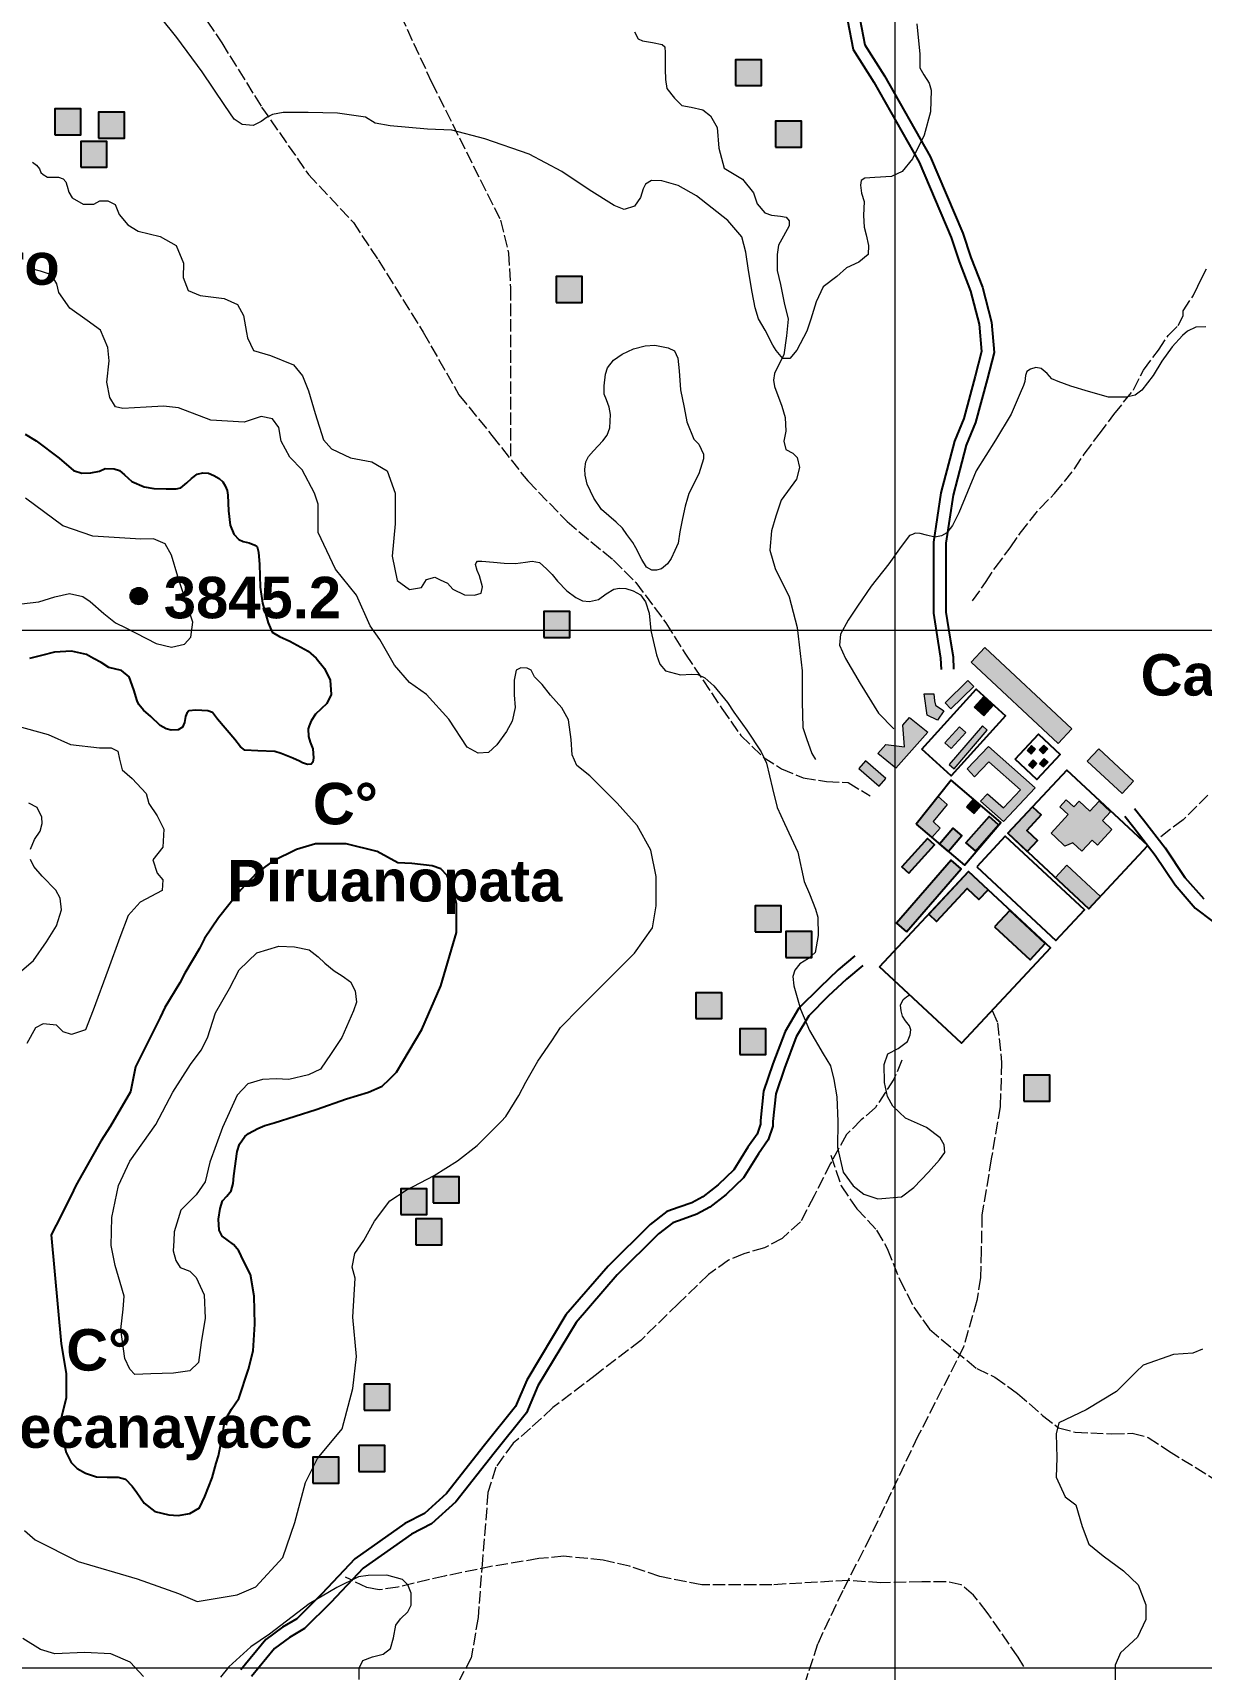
# Model space of a CAD drawing. Header units: metres. Extents: x 405809 to 420020, y 8257398 to 8272141.
# Drawn here: x 410169 to 411295, y 8268999 to 8270576 of the extents above; entities that cross this region are included whole.
import ezdxf

# ---------------------------------------------------------------- set-up
doc = ezdxf.new("R2010")
doc.units = ezdxf.units.M
doc.linetypes.add('ACAD_ISO02W100', pattern=[15, 12, -3])
doc.layers.add('AFIRMADO DOS A MAS VIAS', color=151, linetype='Continuous')
doc.layers.add('VIVIENDAS', color=1, linetype='Continuous')
for name, color, linetype, lineweight in [('BOFEDALES', 112, 'Continuous', 5), ('CAMINOS1', 7, 'ACAD_ISO02W100', 5), ('COORDENADAS', 30, 'Continuous', 5), ('CURVAS MAESTRAS', 90, 'Continuous', 25), ('CURVAS SECUNDARIS', 46, 'Continuous', 9), ('texto', 7, 'Continuous', 13)]:
    doc.layers.add(name, color=color, linetype=linetype, lineweight=lineweight)
doc.styles.add('CARLOS', font='arialbd.ttf', dxfattribs={"height": 48})

msp = doc.modelspace()

# ---------------------------------------------------------------- hatches: boundary and pattern name
at = {"layer": 'texto'}
h = msp.add_hatch(color=256, dxfattribs=at)
edge = h.paths.add_edge_path()
edge.add_arc((410271.3, 8270032.9), 8.37, 0, 360)
at = {"layer": 'VIVIENDAS'}
for points in [[(410846.4, 8270524.8), (410871.4, 8270524.8), (410871.4, 8270549.8), (410846.4, 8270549.8)], [(410190.4, 8270477.5), (410215.4, 8270477.5), (410215.4, 8270502.5), (410190.4, 8270502.5)], [(410232.4, 8270474.3), (410257.4, 8270474.3), (410257.4, 8270499.3), (410232.4, 8270499.3)], [(410885, 8270465.5), (410910, 8270465.5), (410910, 8270490.5), (410885, 8270490.5)], [(410215.4, 8270446.1), (410240.4, 8270446.1), (410240.4, 8270471.1), (410215.4, 8270471.1)], [(410673.6, 8270315.9), (410698.6, 8270315.9), (410698.6, 8270340.9), (410673.6, 8270340.9)], [(410661.6, 8269992.9), (410686.6, 8269992.9), (410686.6, 8270017.9), (410661.6, 8270017.9)], [(411073.5, 8269969.2), (411157.5, 8269890.8), (411170.6, 8269904.9), (411086.6, 8269983.2)], [(411048.3, 8269930), (411070.2, 8269951.7), (411076, 8269945.8), (411054, 8269924.1)], [(411028.3, 8269938.7), (411037.6, 8269938.7), (411038.2, 8269931.8), (411039.1, 8269927.7), (411047.2, 8269922.2), (411041, 8269913.2), (411031.1, 8269918.1)], [(411076.5, 8269925.7), (411085.8, 8269936), (411095, 8269927.7), (411085.6, 8269917.4)], [(410983.4, 8269881.3), (410991.2, 8269890), (411009.2, 8269887.5), (411007.7, 8269908.6), (411014.1, 8269915.8), (411031.7, 8269901.6), (411001, 8269867.2)], [(411057.1, 8269866.4), (411089, 8269903.6), (411084.3, 8269907.7), (411052.3, 8269870.5)], [(411048, 8269891.5), (411062.1, 8269907), (411068.3, 8269901.4), (411054.1, 8269885.9)], [(411069.6, 8269866.4), (411090.1, 8269887.9), (411135.3, 8269848), (411104.5, 8269815.7), (411082.5, 8269835.2), (411089.2, 8269842.3), (411104.6, 8269828.7), (411121.2, 8269846.2), (411090.4, 8269873.3), (411076.6, 8269858.8)], [(411131.2, 8269880.6), (411135.6, 8269885.3), (411131.8, 8269888.9), (411127.4, 8269884.2)], [(411142.9, 8269881), (411147.3, 8269885.7), (411143.5, 8269889.3), (411139.1, 8269884.6)], [(411143.3, 8269868.2), (411147.7, 8269872.9), (411143.9, 8269876.4), (411139.5, 8269871.7)], [(411185.4, 8269873.9), (411219, 8269842.6), (411230.1, 8269854.5), (411196.5, 8269885.8)], [(410965.1, 8269866.6), (410984.8, 8269849.6), (410991.3, 8269857.2), (410971.6, 8269874.1)], [(411132.6, 8269866.9), (411136.9, 8269871.6), (411133.2, 8269875.1), (411128.8, 8269870.4)], [(411041.7, 8269839.8), (411050.5, 8269832.1), (411036.8, 8269815.6), (411043.5, 8269809.3), (411035.6, 8269800.3), (411020.4, 8269813.2)], [(411076.4, 8269823.5), (411082.7, 8269830.8), (411075.3, 8269837.2), (411069, 8269829.9)], [(411132.7, 8269829.9), (411141.1, 8269822.1), (411127, 8269806.9), (411137.4, 8269797.3), (411127.6, 8269786.8), (411108.9, 8269804.3)], [(411195.2, 8269793), (411190.2, 8269797.6), (411180.3, 8269787), (411171.5, 8269795.2), (411163.9, 8269792), (411154.5, 8269800.8), (411150.5, 8269804.5), (411167.1, 8269822.3), (411159, 8269829.8), (411165.2, 8269836.4), (411172.4, 8269829.8), (411177.5, 8269835.3), (411187.9, 8269825.7), (411196.7, 8269835.2), (411207.9, 8269824.9), (411200.1, 8269816.5), (411209.2, 8269808)], [(411077.6, 8269787), (411099.9, 8269812.4), (411090.8, 8269820.4), (411068.5, 8269795.1)], [(411013.5, 8269766), (411038.1, 8269793.3), (411031.4, 8269799.3), (411006.8, 8269772.1)], [(411042.9, 8269794.2), (411055.8, 8269809.3), (411064.5, 8269802), (411051.6, 8269786.8)], [(411011.3, 8269709.2), (411063.9, 8269770.1), (411054.2, 8269778.5), (411001.5, 8269717.7)], [(411070.9, 8269767.4), (411032.6, 8269726.4), (411040.2, 8269719.3), (411069.7, 8269751), (411081, 8269740.4), (411089.8, 8269749.8)], [(411154.8, 8269761.8), (411186.9, 8269731.6), (411198, 8269743.3), (411165.8, 8269773.6)], [(410865.3, 8269709.3), (410890.3, 8269709.3), (410890.3, 8269734.3), (410865.3, 8269734.3)], [(411096.1, 8269714.3), (411130.3, 8269682.4), (411144.9, 8269698.1), (411110.7, 8269730)], [(410895, 8269684.7), (410920, 8269684.7), (410920, 8269709.7), (410895, 8269709.7)], [(410808.1, 8269625.7), (410833.1, 8269625.7), (410833.1, 8269650.7), (410808.1, 8269650.7)], [(410850.7, 8269591), (410875.7, 8269591), (410875.7, 8269616), (410850.7, 8269616)], [(411124.2, 8269546.2), (411149.2, 8269546.2), (411149.2, 8269571.2), (411124.2, 8269571.2)], [(410555, 8269448.2), (410580, 8269448.2), (410580, 8269473.2), (410555, 8269473.2)], [(410523.8, 8269436.8), (410548.8, 8269436.8), (410548.8, 8269461.8), (410523.8, 8269461.8)], [(410538.4, 8269407.7), (410563.4, 8269407.7), (410563.4, 8269432.7), (410538.4, 8269432.7)], [(410488.4, 8269248.5), (410513.4, 8269248.5), (410513.4, 8269273.5), (410488.4, 8269273.5)], [(410483.5, 8269189.4), (410508.5, 8269189.4), (410508.5, 8269214.4), (410483.5, 8269214.4)], [(410439.1, 8269178), (410464.1, 8269178), (410464.1, 8269203), (410439.1, 8269203)]]:
    msp.add_hatch(color=256, dxfattribs=at).paths.add_polyline_path(points)

# ---------------------------------------------------------------- linework, layer by layer
at = {"layer": 'AFIRMADO DOS A MAS VIAS'}
for points in [[(410954.4, 8270587.8), (410959.7, 8270559.6), (410979.6, 8270528), (411023.3, 8270451.1), (411054.3, 8270378.3), (411061.9, 8270355.2), (411073, 8270326.8), (411081.3, 8270294.8), (411083.5, 8270268.6), (411077.3, 8270244.7), (411066.3, 8270204.1), (411057.4, 8270182.2), (411044.3, 8270132.4), (411037.1, 8270084.9), (411037.1, 8270041.2), (411037.1, 8270022.1), (411037.1, 8270016.4), (411041.4, 8269989.6), (411044.1, 8269973), (411044.6, 8269962.1)], [(410966.3, 8270589.2), (410971, 8270564.1), (410989.9, 8270534.2), (411034.1, 8270456.5), (411065.6, 8270382.5), (411073.2, 8270359.3), (411084.4, 8270330.5), (411093.2, 8270296.8), (411095.6, 8270267.6), (411088.9, 8270241.6), (411077.7, 8270200.3), (411068.8, 8270178.4), (411056.1, 8270130), (411049.1, 8270084), (411049.1, 8270041.2), (411049.1, 8270022.1), (411049.1, 8270017.3), (411053.3, 8269991.5), (411056.1, 8269974.3), (411056.6, 8269962.6)], [(411221.5, 8269820.7), (411230.2, 8269809.9), (411250.8, 8269783.3), (411270, 8269754.5), (411289.4, 8269732.1), (411306.5, 8269719.3)], [(411230.9, 8269828.2), (411239.6, 8269817.3), (411260.5, 8269790.3), (411279.5, 8269761.8), (411297.6, 8269741)], [(410961.3, 8269686.1), (410945.4, 8269672.6), (410927.5, 8269655.8), (410907.4, 8269635.8), (410894.1, 8269613.3), (410882.3, 8269582), (410873.5, 8269555.8), (410870.4, 8269527.4), (410870.4, 8269523.9), (410867.2, 8269514.4), (410858.4, 8269501.9), (410844.7, 8269479.9), (410829.7, 8269465.4), (410815, 8269454), (410804.2, 8269448.3), (410792, 8269443.9), (410780.1, 8269439.7), (410764.3, 8269427.4), (410723.7, 8269387.1), (410683, 8269340.1), (410645.3, 8269277.4), (410634.5, 8269252), (410604.4, 8269214.5), (410568, 8269168.2), (410546.6, 8269148.7), (410527.8, 8269139.3), (410479.5, 8269105.1), (410447.7, 8269071.4), (410423.6, 8269047.4), (410409.9, 8269039.2), (410393.7, 8269027.4), (410369.6, 8268998.1)], [(410969, 8269676.9), (410953.4, 8269663.7), (410935.8, 8269647.2), (410917, 8269628.4), (410904.9, 8269608.1), (410893.6, 8269578), (410885.3, 8269553.2), (410882.4, 8269526.7), (410882.4, 8269522), (410878, 8269508.9), (410868.4, 8269495.3), (410854.1, 8269472.3), (410837.5, 8269456.3), (410821.5, 8269443.9), (410809.1, 8269437.3), (410796, 8269432.6), (410785.9, 8269429), (410772.3, 8269418.4), (410732.5, 8269378.9), (410692.7, 8269333), (410656, 8269271.9), (410644.9, 8269245.8), (410613.8, 8269207), (410576.8, 8269160), (410553.5, 8269138.7), (410534, 8269129), (410487.4, 8269096), (410456.3, 8269063), (410431, 8269037.9), (410416.5, 8269029.2), (410402, 8269018.6), (410379.8, 8268991.6)]]:
    msp.add_lwpolyline(points, dxfattribs=at)
at = {"layer": 'BOFEDALES'}
for points in [[(411073.5, 8269969.2), (411157.5, 8269890.8), (411170.6, 8269904.9), (411086.6, 8269983.2)], [(411048.3, 8269930), (411070.2, 8269951.7), (411076, 8269945.8), (411054, 8269924.1)], [(411076.5, 8269925.7), (411085.8, 8269936), (411095, 8269927.7), (411085.6, 8269917.4)], [(410983.4, 8269881.3), (410991.2, 8269890), (411009.2, 8269887.5), (411007.7, 8269908.6), (411014.1, 8269915.8), (411031.7, 8269901.6), (411001, 8269867.2)], [(411057.1, 8269866.4), (411089, 8269903.6), (411084.3, 8269907.7), (411052.3, 8269870.5)], [(411048, 8269891.5), (411062.1, 8269907), (411068.3, 8269901.4), (411054.1, 8269885.9)], [(411131.2, 8269880.6), (411135.6, 8269885.3), (411131.8, 8269888.9), (411127.4, 8269884.2)], [(411142.9, 8269881), (411147.3, 8269885.7), (411143.5, 8269889.3), (411139.1, 8269884.6)], [(411143.3, 8269868.2), (411147.7, 8269872.9), (411143.9, 8269876.4), (411139.5, 8269871.7)], [(411185.4, 8269873.9), (411219, 8269842.6), (411230.1, 8269854.5), (411196.5, 8269885.8)], [(410965.1, 8269866.6), (410984.8, 8269849.6), (410991.3, 8269857.2), (410971.6, 8269874.1)], [(411132.6, 8269866.9), (411136.9, 8269871.6), (411133.2, 8269875.1), (411128.8, 8269870.4)], [(411076.4, 8269823.5), (411082.7, 8269830.8), (411075.3, 8269837.2), (411069, 8269829.9)], [(411195.2, 8269793), (411190.2, 8269797.6), (411180.3, 8269787), (411171.5, 8269795.2), (411163.9, 8269792), (411154.5, 8269800.8), (411150.5, 8269804.5), (411167.1, 8269822.3), (411159, 8269829.8), (411165.2, 8269836.4), (411172.4, 8269829.8), (411177.5, 8269835.3), (411187.9, 8269825.7), (411196.7, 8269835.2), (411207.9, 8269824.9), (411200.1, 8269816.5), (411209.2, 8269808)], [(411154.8, 8269761.8), (411186.9, 8269731.6), (411198, 8269743.3), (411165.8, 8269773.6)]]:
    msp.add_lwpolyline(points, close=True, dxfattribs=at)
for points in [[(411028.3, 8269938.7), (411037.6, 8269938.7), (411038.2, 8269931.8), (411039.1, 8269927.7), (411047.2, 8269922.2), (411041, 8269913.2), (411031.1, 8269918.1), (411028.3, 8269938.7)], [(411069.6, 8269866.4), (411090.1, 8269887.9), (411135.3, 8269848), (411104.5, 8269815.7), (411082.5, 8269835.2), (411089.2, 8269842.3), (411104.6, 8269828.7), (411121.2, 8269846.2), (411090.4, 8269873.3), (411076.6, 8269858.8), (411069.6, 8269866.4)], [(411041.7, 8269839.8), (411050.5, 8269832.1), (411036.8, 8269815.6), (411043.5, 8269809.3), (411035.6, 8269800.3), (411020.4, 8269813.2), (411041.7, 8269839.8)]]:
    msp.add_lwpolyline(points, dxfattribs=at)
at = {"layer": 'CAMINOS1'}
for points in [[(410263.2, 8271322.4), (410272.7, 8271308.2), (410277.5, 8271289.1), (410277.5, 8271274.8), (410282.2, 8271260.5), (410282.2, 8271246.2), (410287, 8271222.4), (410291.8, 8271212.9), (410315.8, 8271163.3), (410331.3, 8271126.7), (410362, 8271043), (410395.6, 8270947.5), (410413.4, 8270890.4), (410433, 8270855), (410451.5, 8270823.4), (410463, 8270797.9), (410473.4, 8270713.4), (410485.6, 8270674.5), (410553.5, 8270528.2), (410619.8, 8270395.3), (410627.7, 8270363.5), (410629.5, 8270329.8), (410629.5, 8270165.5)], [(410320.5, 8270612), (410351.2, 8270566.1), (410389.7, 8270504.2), (410434.8, 8270439.2), (410478.1, 8270392.9), (410502.1, 8270356.8), (410545.4, 8270287.2), (410579.9, 8270226.9), (410611.5, 8270187.8), (410646.1, 8270143.8), (410684, 8270104.8), (410728.6, 8270067.7), (410750.2, 8270046.1), (410779.4, 8270007), (410798.2, 8269977), (410833.2, 8269924.5), (410851.5, 8269898.6), (410873.1, 8269877.6), (410890.6, 8269866.5), (410911.6, 8269857.7), (410934.2, 8269854.3), (410955, 8269853.1), (410976.3, 8269840.4)], [(411074.8, 8270028.3), (411087.2, 8270045.9), (411096.7, 8270060.2), (411111, 8270079.3), (411120.6, 8270093.6), (411139.6, 8270117.4), (411153.9, 8270131.7), (411173, 8270155.5), (411182.5, 8270169.8), (411196.8, 8270188.8), (411211.1, 8270207.9), (411230.1, 8270231.7), (411239.6, 8270250.7), (411253.9, 8270269.8), (411263.5, 8270284.1), (411273, 8270293.6), (411277.7, 8270303.1), (411277.7, 8270307.9), (411287.3, 8270322.2), (411292, 8270331.7), (411294.8, 8270337.6), (411301.6, 8270350.8)], [(411301.6, 8269841.1), (411277.7, 8269817.3), (411254.5, 8269799.8)], [(411093.6, 8269633.5), (411099, 8269621.5), (411102.8, 8269583.4), (411101.5, 8269541), (411092.9, 8269490.6), (411083.9, 8269436.3), (411083.2, 8269402.1), (411082.6, 8269376.3), (411079, 8269354.1), (411066.1, 8269309.2), (411022.2, 8269223.2), (410976.4, 8269126.7), (410949.9, 8269074.7), (410925.5, 8269023), (410910.3, 8268976.3)], [(411006.8, 8269585.6), (410999.1, 8269567.5), (410981.2, 8269540), (410967.6, 8269528.1), (410953.3, 8269513.9), (410938, 8269486.1), (410922.1, 8269454.8), (410909, 8269429.8), (410891.3, 8269413.9), (410874.3, 8269404.8), (410854.4, 8269399.2), (410839.6, 8269392.9), (410820.5, 8269379.1), (410791.4, 8269351.2), (410755, 8269315.6), (410712.3, 8269282.8), (410670.4, 8269250.8), (410648.9, 8269231), (410632.1, 8269216.5), (410615.3, 8269193.4), (410607.8, 8269169.2), (410602.5, 8269104), (410598.3, 8269048.6), (410591.7, 8269009.7), (410575.9, 8268979.9)], [(410938.2, 8269494), (410948.1, 8269464.5), (410963.4, 8269442.5), (410982.4, 8269421.9), (410992.6, 8269404.1), (411004.6, 8269374.1), (411018.4, 8269347.6), (411033.2, 8269326.4), (411057.6, 8269306), (411078.8, 8269288.6), (411096.4, 8269280.1), (411118, 8269264.6), (411142.4, 8269243.4), (411157.6, 8269231.4), (411173.8, 8269227.2), (411209.2, 8269225.7), (411228.6, 8269226.1), (411244.1, 8269222.2), (411263.8, 8269209.1), (411305.7, 8269183.3)], [(411124.4, 8269001.3), (411118.7, 8269010.5), (411089, 8269053.5), (411075.9, 8269070.1), (411064, 8269080.2), (411049.2, 8269083.1), (411025.8, 8269083.1), (410986.6, 8269081.9), (410955.2, 8269084.3), (410881.5, 8269080.1), (410813.8, 8269080.1), (410773.4, 8269088), (410744.3, 8269098.1), (410718.9, 8269103.8), (410681, 8269107.6), (410656.7, 8269105.3), (410612.2, 8269097.9), (410566, 8269088.5), (410521, 8269077.9), (410503, 8269075.1), (410491.1, 8269077.4), (410475.3, 8269085.1), (410470.5, 8269087.5)]]:
    msp.add_lwpolyline(points, dxfattribs=at)
at = {"layer": 'COORDENADAS'}
for p, q in [((411000, 8271350), (411000, 8257550)), ((406200, 8270000), (419600, 8270000)), ((406200, 8269000), (419600, 8269000))]:
    msp.add_line(p, q, dxfattribs=at)
at = {"layer": 'CURVAS MAESTRAS'}
for points in [[(410161.9, 8270188.8), (410172.3, 8270182.5), (410194.7, 8270165.8), (410208.4, 8270154), (410216.5, 8270151.2), (410225.2, 8270151.6), (410233.5, 8270153.3), (410239, 8270156), (410247.6, 8270155.5), (410252.7, 8270153.9), (410257.4, 8270149.9), (410264.6, 8270143.4), (410276.6, 8270138.3), (410285.7, 8270136.6), (410297.8, 8270136.1), (410307.5, 8270136.4), (410311.8, 8270137.3), (410317.5, 8270141.9), (410322, 8270146.3), (410327.6, 8270150.5), (410332.9, 8270151.7), (410338.5, 8270151.4), (410343.8, 8270149), (410348.7, 8270146.1), (410352.3, 8270142.9), (410354.7, 8270139), (410356.5, 8270134.7), (410357.2, 8270130.2), (410357.7, 8270115.2), (410359.4, 8270101.1), (410362.8, 8270092.7), (410367.6, 8270087.4), (410372, 8270085.5), (410377.8, 8270084.3), (410383.1, 8270082.1), (410385.5, 8270080.2), (410386.7, 8270075.1), (410387.5, 8270063.4), (410388.4, 8270041.4), (410390.6, 8270026), (410395.9, 8270007), (410399.7, 8269998.2), (410407, 8269994.1), (410417, 8269989.5), (410434.5, 8269979.8), (410442.3, 8269973.1), (410450.2, 8269963), (410455.9, 8269951.9), (410456.7, 8269937.9), (410452.6, 8269929.3), (410441.5, 8269919.2), (410437.6, 8269912.8), (410435.6, 8269907.9), (410434.5, 8269905), (410434.8, 8269897.7), (410436.4, 8269892), (410439, 8269885.6), (410439.6, 8269876.9), (410439, 8269873), (410437.4, 8269871), (410433.8, 8269870.5), (410429.2, 8269872.2), (410426.2, 8269873.9), (410419.8, 8269876.6), (410408.6, 8269881.1), (410402.3, 8269883.1), (410386.2, 8269883.7), (410373.6, 8269884.5), (410369.3, 8269887.7), (410363.9, 8269894.6), (410347.3, 8269914.4), (410342.5, 8269920.6), (410337.7, 8269922.4), (410326.3, 8269922.9), (410319.6, 8269922.2), (410317.6, 8269920.1), (410316.3, 8269916.9), (410315.5, 8269911.2), (410313.6, 8269906.7), (410309.3, 8269904), (410302.6, 8269903.7), (410297.7, 8269905), (410291.8, 8269908.1), (410283, 8269916.8), (410275.9, 8269923.1), (410271.4, 8269928.3), (410269.8, 8269932.1), (410266.4, 8269942.6), (410262, 8269955.1), (410254.8, 8269961.3), (410242.4, 8269964.1), (410235.2, 8269968.9), (410227.6, 8269972.7), (410221, 8269976.5), (410206.6, 8269979.9), (410190.1, 8269979), (410177.7, 8269975.6), (410165.9, 8269972.7)], [(410348.2, 8269204.5), (410351.7, 8269222.5), (410354.2, 8269238.4), (410360.7, 8269249.4), (410367.7, 8269259.6), (410377.1, 8269287.8), (410381.4, 8269305.5), (410383, 8269331.3), (410382.4, 8269358.2), (410379.1, 8269379.2), (410372.3, 8269392.4), (410367.7, 8269401.9), (410362.6, 8269407.9), (410356.4, 8269412.4), (410351.6, 8269416), (410348.9, 8269421.9), (410348.1, 8269432.4), (410349.6, 8269442.8), (410352, 8269450.1), (410356.2, 8269454.5), (410360.3, 8269459.9), (410362.3, 8269466.7), (410362.9, 8269474.2), (410366.2, 8269497.5), (410368.5, 8269504.6), (410373.4, 8269512.1), (410377.2, 8269515), (410386.2, 8269519.8), (410392.9, 8269522.8), (410401.8, 8269525.4), (410442.2, 8269538.1), (410471.4, 8269548.4), (410492.8, 8269554.7), (410506, 8269560.5), (410512.8, 8269567.3), (410519.6, 8269574.1), (410544, 8269615.1), (410562.5, 8269657.4), (410577.4, 8269708.8), (410577.4, 8269736.6), (410574, 8269749.8), (410568.5, 8269763.7), (410562.5, 8269769.9), (410553.9, 8269772.9), (410534.5, 8269775.3), (410521, 8269775.9), (410501.1, 8269786.8), (410471.3, 8269794.3), (410441.5, 8269794.3), (410423.4, 8269788.6), (410400.4, 8269777.4), (410385, 8269766.1), (410369.5, 8269749.4), (410348, 8269722.7), (410334.6, 8269703), (410329.9, 8269693.4), (410315.6, 8269669.6), (410310.8, 8269660.1), (410296.5, 8269636.3), (410291.8, 8269626.8), (410268, 8269579.1), (410263.2, 8269555.3), (410244.1, 8269522), (410234.6, 8269507.7), (410210.8, 8269464.8), (410206, 8269455.3), (410191.7, 8269426.7), (410187, 8269417.2), (410196.5, 8269312.4), (410201.3, 8269283.8), (410201.3, 8269260), (410196.5, 8269240.9), (410196.5, 8269226.7), (410201.3, 8269207.6), (410206, 8269198.1), (410211.8, 8269192.2), (410220.1, 8269187.7), (410230.6, 8269184.2), (410240.8, 8269183.7), (410251.3, 8269183.7), (410258.6, 8269182), (410264.8, 8269175), (410269.4, 8269168.9), (410276.4, 8269158.9), (410286.9, 8269150.7), (410300.4, 8269147.4), (410309.4, 8269146.9), (410320.6, 8269148.9), (410329.9, 8269154.2), (410334.9, 8269165.1), (410341.9, 8269183.2), (410345.9, 8269197.2), (410348.2, 8269204.5)]]:
    msp.add_lwpolyline(points, dxfattribs=at)
at = {"layer": 'CURVAS SECUNDARIS'}
for points in [[(411021, 8270584.5), (411024, 8270555), (411024, 8270542.1), (411028, 8270535.2), (411032.9, 8270527.3), (411034.9, 8270520.5), (411034.4, 8270499.7), (411028.1, 8270477), (411017.1, 8270454.4), (411007, 8270441.9), (410996.6, 8270437.3), (410980.5, 8270436.4), (410971.1, 8270435.6), (410967.5, 8270433.3), (410966.7, 8270429), (410967.9, 8270421.2), (410970.4, 8270413), (410969.7, 8270399.7), (410970.3, 8270388.5), (410972.2, 8270380.9), (410974.7, 8270370.9), (410974.1, 8270362.2), (410965.3, 8270354.7), (410953.4, 8270349.1), (410944, 8270340.9), (410930.9, 8270330.8), (410924, 8270316.4), (410919, 8270299.6), (410915.2, 8270288.3), (410905.5, 8270269.9), (410898.9, 8270261.8), (410892, 8270261.8), (410885.6, 8270269.7), (410882.2, 8270274.8), (410875, 8270289.3), (410868.7, 8270300.2), (410865.3, 8270310.8), (410862.6, 8270325.9), (410859, 8270346.6), (410856.2, 8270364.4), (410852.5, 8270379), (410839.1, 8270394.7), (410808.8, 8270418.5), (410791, 8270428.7), (410775.5, 8270433.1), (410765.3, 8270433.5), (410759.8, 8270429.8), (410757.4, 8270425.2), (410754.7, 8270416.9), (410749.1, 8270408.6), (410739, 8270405.4), (410729.4, 8270409.4), (410705.2, 8270424.3), (410679.1, 8270442), (410647.5, 8270458.7), (410604.7, 8270473.6), (410573, 8270481.9), (410549.6, 8270482.7), (410513.6, 8270486.2), (410499, 8270488.5), (410489.7, 8270494.4), (410462.9, 8270498.4), (410434.4, 8270499), (410410.4, 8270498.8), (410400.2, 8270497), (410395.1, 8270494.4), (410389.3, 8270490.1), (410381.6, 8270486.4), (410371.1, 8270487.5), (410363.1, 8270492.6), (410354.3, 8270505.7), (410332.4, 8270538.2), (410308, 8270571.3), (410292.1, 8270590.8)], [(410748.9, 8270576.5), (410752.7, 8270569.9), (410756.9, 8270567.9), (410766.3, 8270566.4), (410775.8, 8270564.5), (410778.2, 8270562.3), (410778.7, 8270556.3), (410778.7, 8270540.8), (410778.8, 8270530.6), (410780.3, 8270522), (410787.5, 8270512.8), (410794.6, 8270505.7), (410803.8, 8270504.2), (410815, 8270501.6), (410822.3, 8270495.7), (410828.8, 8270484.3), (410830.4, 8270464.7), (410835.3, 8270445.2), (410853.2, 8270434.6), (410863.8, 8270421.6), (410867.3, 8270410.8), (410874.6, 8270402.3), (410881, 8270399.9), (410889.9, 8270399.1), (410895.2, 8270397.9), (410898, 8270394.6), (410898, 8270389.8), (410892.7, 8270379.8), (410887.9, 8270371.2), (410886.6, 8270362.2), (410886.6, 8270346.7), (410889.8, 8270333.2), (410893.4, 8270315.5), (410897, 8270299.6), (410895.5, 8270283.7), (410893, 8270265.3), (410887.5, 8270254.9), (410883.9, 8270247.5), (410883, 8270241.1), (410883.9, 8270234.8), (410891.1, 8270216), (410894.4, 8270205), (410894.9, 8270191.9), (410892.8, 8270182.3), (410894.9, 8270174.3), (410901.6, 8270170.6), (410905.8, 8270166.4), (410907.9, 8270156.8), (410905.3, 8270145.5), (410890.5, 8270125.3), (410885.1, 8270110), (410881.1, 8270095.9), (410879.4, 8270077.3), (410884.5, 8270059.4), (410898.1, 8270032.2), (410905.7, 8270002.5), (410910.7, 8269960.8), (410910.7, 8269930.9), (410911.4, 8269906.3), (410914.8, 8269895.6), (410919.8, 8269881.2), (410923.4, 8269875.5)], [(410169, 8270451.2), (410172.7, 8270448.1), (410175.6, 8270444.6), (410177, 8270441), (410179.3, 8270439.1), (410183.3, 8270436.5), (410187.8, 8270436.5), (410194.1, 8270436.5), (410198.4, 8270434.9), (410201, 8270432), (410202.3, 8270427.8), (410203.8, 8270422.1), (410207.2, 8270416.6), (410217.7, 8270410.7), (410227.9, 8270410.7), (410233.8, 8270413.7), (410241.4, 8270413.7), (410248.6, 8270410.3), (410252.4, 8270400.6), (410260.9, 8270390.8), (410270.6, 8270384.5), (410291.8, 8270379.5), (410307.4, 8270370.9), (410314.3, 8270353.6), (410314, 8270339.9), (410318.9, 8270327.3), (410330.5, 8270322.5), (410353.7, 8270319.6), (410366.3, 8270313.8), (410372.1, 8270303.2), (410375, 8270286.8), (410376, 8270281.9), (410381.8, 8270269.4), (410398.2, 8270264.6), (410420.5, 8270255.9), (410429.2, 8270245.2), (410435, 8270230.8), (410441.3, 8270209), (410449.2, 8270183.5), (410456.9, 8270174.9), (410475.5, 8270166.2), (410496, 8270162.3), (410510.6, 8270153.5), (410518.4, 8270132.1), (410518.5, 8270102.6), (410515.6, 8270071.4), (410520.4, 8270048), (410532.1, 8270039.3), (410543.9, 8270041.2), (410548.7, 8270049), (410556.5, 8270051), (410561.9, 8270048.6), (410568.7, 8270045.3), (410574.1, 8270039.5), (410585.2, 8270034.1), (410594.9, 8270033.7), (410601.2, 8270035.6), (410602.6, 8270041.9), (410599.7, 8270052.5), (410597.3, 8270057.4), (410595.9, 8270063.2), (410596.4, 8270065), (410597.9, 8270066.6), (410602, 8270066.6), (410613.2, 8270065.7), (410623.3, 8270064.7), (410634.5, 8270064.2), (410644.1, 8270065.6), (410650.3, 8270066.6), (410657.6, 8270065.3), (410664.1, 8270059.1), (410669.6, 8270053.7), (410674.8, 8270047.2), (410683.8, 8270037.9), (410692.6, 8270031.6), (410698.9, 8270028.3), (410705.7, 8270027.8), (410714.5, 8270029.7), (410721.8, 8270035.2), (410729.2, 8270039.5), (410734.7, 8270040.6), (410740.7, 8270040.3), (410747.9, 8270038.1), (410754.7, 8270034.2), (410759.8, 8270027.2), (410763.1, 8270016.5), (410764.8, 8269999.8), (410770.4, 8269976.3), (410773.5, 8269967.2), (410778.8, 8269960.9), (410793.3, 8269957), (410803.9, 8269957.7), (410810.1, 8269957.3), (410816.9, 8269954.2), (410825.6, 8269946.3), (410838.8, 8269930.5), (410844.8, 8269920.9), (410857.4, 8269903.7), (410871.2, 8269882.8), (410876.4, 8269871.9), (410882, 8269847.5), (410886.6, 8269829.1), (410893.7, 8269813.9), (410906.5, 8269786.2), (410912.7, 8269757.8), (410917.8, 8269745.9), (410923.6, 8269731.1), (410925.8, 8269723.4), (410926.2, 8269705.8), (410923.3, 8269689.3), (410916.8, 8269683.5), (410908.5, 8269678.4), (410903.5, 8269672.4), (410901.6, 8269666.2), (410902.6, 8269657.3), (410909, 8269634.8), (410917.7, 8269614.1), (410931, 8269591.8), (410937.9, 8269580.1), (410941.1, 8269567), (410944, 8269550.2), (410945, 8269526.7), (410944.8, 8269501.6), (410950, 8269477.9), (410959.7, 8269464.5), (410970.1, 8269456.4), (410983.4, 8269451.9), (411006.5, 8269454.1), (411018.3, 8269463), (411032.4, 8269477.9), (411043, 8269489.5), (411048.1, 8269496.8), (411047.4, 8269504.2), (411043.7, 8269510.8), (411030.4, 8269520.7), (411010.1, 8269529.9), (410997.9, 8269541.5), (410993, 8269550.6), (410990.1, 8269564), (410989.6, 8269581.4), (410993.2, 8269591.8), (411003.1, 8269597), (411012.1, 8269603.8), (411014.7, 8269610.2), (411015.4, 8269614.9), (411014.1, 8269618.8), (411010.2, 8269623.6), (411007.4, 8269628.2), (411005.9, 8269633.2), (411005.4, 8269638.7), (411008, 8269644), (411011.2, 8269646.6), (411014, 8269648.7)], [(410161.3, 8269132.3), (410171.6, 8269123.3), (410212.8, 8269102.7), (410269.7, 8269085.8), (410309.6, 8269071.7), (410327.6, 8269063.9), (410366.2, 8269070.4), (410384.2, 8269078.1), (410410, 8269106.3), (410421.7, 8269140), (410432, 8269178.6), (410443.5, 8269201.7), (410467.3, 8269230.3), (410477.6, 8269269.3), (410481.1, 8269300.2), (410477.6, 8269337.9), (410480, 8269375.6), (410476.9, 8269386.3), (410479.6, 8269399.3), (410488.1, 8269412), (410498.5, 8269430.4), (410513.3, 8269450.2), (410529, 8269460.5), (410556, 8269474.5), (410578.4, 8269488.8), (410597.4, 8269503.3), (410620.4, 8269526.7), (410625.2, 8269531.5), (410637.7, 8269551.5), (410644.2, 8269564.5), (410655.8, 8269584.7), (410669.5, 8269604.2), (410677.6, 8269617.2), (410682.4, 8269622), (410691.9, 8269631.5), (410696.6, 8269636.3), (410720.5, 8269660.1), (410749, 8269688.7), (410766.4, 8269713.1), (410770, 8269734.3), (410770, 8269762.8), (410764.7, 8269788.1), (410751.5, 8269811.7), (410732.5, 8269833.3), (410706, 8269859.7), (410693.4, 8269869.7), (410689.1, 8269880), (410688.1, 8269894.7), (410685.4, 8269913.7), (410679.1, 8269925.3), (410668, 8269937.4), (410660, 8269947.7), (410652.6, 8269955.1), (410649.4, 8269961.5), (410645.7, 8269963.3), (410639.4, 8269963.7), (410635, 8269961.4), (410633.1, 8269951.9), (410633.1, 8269937.8), (410633.9, 8269925.6), (410631.3, 8269912.4), (410625.8, 8269902.5), (410616.5, 8269889.6), (410608.2, 8269882.3), (410598.5, 8269881.4), (410587.8, 8269887.4), (410570.1, 8269914.3), (410548.7, 8269937.9), (410532.1, 8269949.7), (410517.9, 8269966.3), (410503.6, 8269991.1), (410494.2, 8270004.2), (410481.1, 8270033.7), (410460.8, 8270058.8), (410444.2, 8270094.3), (410444.2, 8270121.6), (410440.7, 8270132.2), (410428.8, 8270154.7), (410416.8, 8270166.9), (410408.5, 8270182.3), (410406.2, 8270195.3), (410400.2, 8270203.6), (410389.2, 8270205.8), (410372.8, 8270200.6), (410340.6, 8270202.3), (410309.7, 8270214.4), (410295, 8270215.9), (410278.4, 8270215), (410255.8, 8270213.6), (410248.9, 8270215.4), (410243.3, 8270224.2), (410240.6, 8270238.9), (410242.7, 8270259.6), (410241.5, 8270272.5), (410234.4, 8270289), (410221.5, 8270298.4), (410205, 8270310.2), (410194.4, 8270325.4), (410192.4, 8270333.9), (410187.2, 8270342.6), (410176.7, 8270346.1), (410168, 8270348.4)], [(411299.5, 8270292.3), (411290.1, 8270292), (411282.1, 8270288.2), (411277.3, 8270284), (411267.2, 8270273.2), (411257.4, 8270259.3), (411248.8, 8270245.5), (411238, 8270231.2), (411231.7, 8270226.4), (411223, 8270224.6), (411205.9, 8270224.6), (411186.6, 8270230.2), (411169.5, 8270235.1), (411157.5, 8270239.6), (411151.2, 8270242.4), (411146.7, 8270247.4), (411141.1, 8270252.3), (411135.7, 8270253.2), (411130.7, 8270251.7), (411127.3, 8270249.3), (411125.8, 8270245.4), (411125.1, 8270239.6), (411123.8, 8270235.9), (411120.8, 8270228.4), (411112, 8270208.2), (411096.8, 8270183.3), (411078.4, 8270153.6), (411061.7, 8270113.1), (411055.5, 8270100.9), (411050.2, 8270093.7), (411044.8, 8270091.1), (411038.4, 8270089.8), (411030.4, 8270091.6), (411024.5, 8270093.2), (411019.6, 8270093.5), (411016.8, 8270092.3), (411014.1, 8270091.4), (411006, 8270080.7), (410994, 8270063.9), (410977.2, 8270042.5), (410963.8, 8270023.1), (410955.1, 8270009.7), (410947.7, 8269996.2), (410946.5, 8269985.6), (410952.4, 8269972.7), (410966.6, 8269948.5), (410984.3, 8269920.2), (410999.1, 8269904.9)], [(410747.5, 8270084.5), (410741.7, 8270092.3), (410737.4, 8270098.3), (410731.5, 8270104.1), (410717.1, 8270116.3), (410709.9, 8270127.3), (410703.5, 8270140.6), (410701.5, 8270149.5), (410701.2, 8270155.1), (410702.1, 8270162.3), (410704.7, 8270167.5), (410709.6, 8270172.8), (410718.5, 8270182.6), (410722.6, 8270188.1), (410725.2, 8270195), (410725.8, 8270208), (410724.7, 8270215), (410722.1, 8270221.9), (410719.8, 8270227.4), (410719.8, 8270235.5), (410721.1, 8270246.8), (410723.1, 8270252.9), (410728.9, 8270260.3), (410737.1, 8270266), (410748.2, 8270271.3), (410759.2, 8270274.2), (410768.7, 8270274.6), (410781.4, 8270272.2), (410787.5, 8270269.3), (410790.8, 8270262.3), (410792.1, 8270250), (410793.3, 8270231.7), (410797, 8270214.5), (410799.5, 8270200.7), (410806.2, 8270184.1), (410811, 8270179.3), (410815.7, 8270169.8), (410815.7, 8270165), (410811, 8270150.7), (410801.4, 8270131.7), (410800, 8270127.3), (410797.8, 8270119.6), (410795.2, 8270107.7), (410792.8, 8270094.9), (410791, 8270083.9), (410787.9, 8270076.9), (410784.5, 8270069.2), (410780.7, 8270063.9), (410775, 8270059.1), (410770.4, 8270057.8), (410765.8, 8270057.8), (410760.6, 8270060.7), (410756, 8270068.3), (410750.3, 8270079.5), (410747.5, 8270084.5)], [(410309, 8270051.7), (410302.8, 8270072.4), (410296.6, 8270083.4), (410285.5, 8270088.2), (410273.2, 8270087.9), (410227.1, 8270090.7), (410198.2, 8270100.6), (410162.1, 8270127.4)], [(410158.3, 8270025.4), (410175, 8270027.3), (410190.5, 8270032.2), (410204.5, 8270035.5), (410217.3, 8270032.6), (410224.5, 8270027.8), (410237.6, 8270016.1), (410249, 8270007.1), (410258.8, 8270002.2), (410288, 8269987.2), (410303, 8269983.8), (410315.3, 8269986.6), (410321.4, 8269993.3), (410323.4, 8270007.6), (410315.9, 8270030), (410309, 8270051.7)], [(410143.1, 8269910.9), (410184, 8269899.6), (410205.6, 8269890), (410233.6, 8269886.8), (410244.8, 8269886.8), (410251.2, 8269883.6), (410252.8, 8269875.6), (410255.2, 8269865.3), (410264.9, 8269857.1), (410278.5, 8269842.7), (410280.9, 8269833.1), (410288.9, 8269821.1), (410295.3, 8269808.3), (410294.5, 8269790.8), (410284.9, 8269778.8), (410288.9, 8269766), (410294.5, 8269759.6), (410293.7, 8269749.3), (410272.6, 8269738), (410261.2, 8269725), (410253.1, 8269703.8), (410241.8, 8269673.1), (410227.5, 8269634), (410219.9, 8269615), (410206.6, 8269610.5), (410198.3, 8269613.1), (410192, 8269619.4), (410179.3, 8269620.7), (410171.7, 8269616.9), (410163.4, 8269601.7)], [(410166.9, 8269789), (410170.8, 8269798.3), (410176.2, 8269806.4), (410178.3, 8269813.8), (410177.8, 8269819.8), (410173.3, 8269829.2), (410165.3, 8269833.2)], [(410147, 8269662), (410169.7, 8269681.6), (410182.3, 8269699.8), (410192.1, 8269715.1), (410196.9, 8269730.4), (410195.5, 8269741.7), (410191.5, 8269749.6), (410178.2, 8269762.9), (410170.3, 8269772.2), (410166.9, 8269779.1)], [(411296.3, 8269307.3), (411287, 8269303.3), (411268.4, 8269302.1), (411239.3, 8269291.6), (411232.4, 8269285.3), (411213.4, 8269266.4), (411184.4, 8269248.8), (411158, 8269236.2), (411155.4, 8269225.5), (411156, 8269202.6), (411155.4, 8269183.8), (411164.2, 8269164.9), (411174.3, 8269157.3), (411180.6, 8269136.3), (411186.9, 8269119.3), (411200.8, 8269108), (411220.4, 8269093.5), (411234.3, 8269080.2), (411241.8, 8269060.7), (411241.8, 8269046.7), (411233.7, 8269029.7), (411217.3, 8269014.6), (411212.2, 8269002.5), (411212.2, 8268984.2)], [(410483.7, 8268988.8), (410483.7, 8268999.6), (410487.2, 8269007.1), (410496.4, 8269010.7), (410506.7, 8269013.1), (410513.9, 8269018.6), (410516.7, 8269029), (410519.1, 8269041.1), (410523.5, 8269047.4), (410530.6, 8269054.2), (410533.8, 8269060.5), (410533.8, 8269072.1), (410530.6, 8269080), (410525.5, 8269085.2), (410510.3, 8269089.5), (410492.4, 8269089.2), (410483.2, 8269087.7), (410462.2, 8269077.5), (410435.5, 8269061.7), (410397.4, 8269032.6), (410379.2, 8269020.4), (410358.1, 8269001), (410350.1, 8268991.1)], [(410276, 8268991.6), (410262.9, 8269005.6), (410244.5, 8269013.6), (410219.1, 8269014.7), (410190.3, 8269013.6), (410176.7, 8269017.7), (410159.6, 8269028.3)]]:
    msp.add_lwpolyline(points, dxfattribs=at)
msp.add_lwpolyline([(410435.4, 8269692.1), (410444.1, 8269685.1), (410450.5, 8269679.1), (410459.7, 8269671.9), (410467.4, 8269666.9), (410475.4, 8269661.2), (410479.9, 8269652.5), (410481.1, 8269641.5), (410478.4, 8269633.1), (410467.1, 8269607.4), (410456.7, 8269592.2), (410446.4, 8269577), (410434.8, 8269571.5), (410416, 8269567.2), (410403.8, 8269567.8), (410390.4, 8269567.2), (410376.4, 8269563), (410366, 8269552), (410352, 8269520.8), (410339.8, 8269487.4), (410335.3, 8269468.4), (410326.5, 8269455.8), (410311.9, 8269441.2), (410305.5, 8269420.2), (410305.2, 8269411.6), (410304.5, 8269401.8), (410307, 8269392.6), (410311.3, 8269385.9), (410320.5, 8269382.2), (410326.7, 8269376.1), (410334.4, 8269359.6), (410335.2, 8269337), (410331.3, 8269313.7), (410329, 8269294.2), (410320.4, 8269286.4), (410304.8, 8269284.1), (410283, 8269283.3), (410267.4, 8269282.6), (410262.7, 8269288), (410258, 8269298.1), (410254.1, 8269326.1), (410256.4, 8269345.6), (410257.2, 8269358.1), (410253.3, 8269371.3), (410248.6, 8269387.7), (410244.8, 8269407.1), (410245.5, 8269433.9), (410251.8, 8269465), (410262.7, 8269488.4), (410287.6, 8269523.8), (410304, 8269554.9), (410321.2, 8269581.4), (410331.3, 8269595.4), (410337.5, 8269607.1), (410345.3, 8269631.2), (410358.6, 8269654.8), (410368, 8269672.7), (410385.1, 8269689.1), (410406.3, 8269695.4), (410421.4, 8269694.8)], close=True, dxfattribs=at)
at = {"layer": 'texto'}
msp.add_circle((410271.3, 8270032.9), 8.37, dxfattribs=at)
at = {"layer": 'VIVIENDAS'}
for points in [[(410846.4, 8270524.8), (410871.4, 8270524.8), (410871.4, 8270549.8), (410846.4, 8270549.8)], [(410190.4, 8270477.5), (410215.4, 8270477.5), (410215.4, 8270502.5), (410190.4, 8270502.5)], [(410232.4, 8270474.3), (410257.4, 8270474.3), (410257.4, 8270499.3), (410232.4, 8270499.3)], [(410885, 8270465.5), (410910, 8270465.5), (410910, 8270490.5), (410885, 8270490.5)], [(410215.4, 8270446.1), (410240.4, 8270446.1), (410240.4, 8270471.1), (410215.4, 8270471.1)], [(410673.6, 8270315.9), (410698.6, 8270315.9), (410698.6, 8270340.9), (410673.6, 8270340.9)], [(410661.6, 8269992.9), (410686.6, 8269992.9), (410686.6, 8270017.9), (410661.6, 8270017.9)], [(411025.9, 8269885.3), (411078.3, 8269943.2), (411106.7, 8269917.6), (411054.3, 8269859.6)], [(411115.8, 8269875.7), (411138.3, 8269899.8), (411159.2, 8269880.3), (411136.7, 8269856.1)], [(411108.9, 8269804.3), (411186.9, 8269731.6), (411243.7, 8269792.5), (411165.7, 8269865.2)], [(411020.4, 8269813.2), (411067.1, 8269773.5), (411102.2, 8269814.8), (411054.3, 8269855.5)], [(411077.6, 8269787), (411099.9, 8269812.4), (411090.8, 8269820.4), (411068.5, 8269795.1)], [(411013.5, 8269766), (411038.1, 8269793.3), (411031.4, 8269799.3), (411006.8, 8269772.1)], [(411042.9, 8269794.2), (411055.8, 8269809.3), (411064.5, 8269802), (411051.6, 8269786.8)], [(411078.8, 8269772), (411155, 8269701), (411182.6, 8269730.6), (411106.4, 8269801.6)], [(410985.2, 8269675.5), (411070.9, 8269767.4), (411149.9, 8269693.8), (411064.2, 8269601.9)], [(411011.3, 8269709.2), (411063.9, 8269770.1), (411054.2, 8269778.5), (411001.5, 8269717.7)], [(411070.9, 8269767.4), (411032.6, 8269726.4), (411040.2, 8269719.3), (411069.7, 8269751), (411081, 8269740.4), (411089.8, 8269749.8)], [(410865.3, 8269709.3), (410890.3, 8269709.3), (410890.3, 8269734.3), (410865.3, 8269734.3)], [(411096.1, 8269714.3), (411130.3, 8269682.4), (411144.9, 8269698.1), (411110.7, 8269730)], [(410895, 8269684.7), (410920, 8269684.7), (410920, 8269709.7), (410895, 8269709.7)], [(410808.1, 8269625.7), (410833.1, 8269625.7), (410833.1, 8269650.7), (410808.1, 8269650.7)], [(410850.7, 8269591), (410875.7, 8269591), (410875.7, 8269616), (410850.7, 8269616)], [(411124.2, 8269546.2), (411149.2, 8269546.2), (411149.2, 8269571.2), (411124.2, 8269571.2)], [(410555, 8269448.2), (410580, 8269448.2), (410580, 8269473.2), (410555, 8269473.2)], [(410523.8, 8269436.8), (410548.8, 8269436.8), (410548.8, 8269461.8), (410523.8, 8269461.8)], [(410538.4, 8269407.7), (410563.4, 8269407.7), (410563.4, 8269432.7), (410538.4, 8269432.7)], [(410488.4, 8269248.5), (410513.4, 8269248.5), (410513.4, 8269273.5), (410488.4, 8269273.5)], [(410483.5, 8269189.4), (410508.5, 8269189.4), (410508.5, 8269214.4), (410483.5, 8269214.4)], [(410439.1, 8269178), (410464.1, 8269178), (410464.1, 8269203), (410439.1, 8269203)]]:
    msp.add_lwpolyline(points, close=True, dxfattribs=at)
msp.add_lwpolyline([(411132.7, 8269829.9), (411141.1, 8269822.1), (411127, 8269806.9), (411137.4, 8269797.3), (411127.6, 8269786.8), (411108.9, 8269804.3), (411132.7, 8269829.9)], dxfattribs=at)

# ---------------------------------------------------------------- texts
at = {"layer": 'texto', "style": 'CARLOS'}
for s, p in [('tocctoro', (409971.6, 8270332.9)), ('3845.2', (410295.4, 8270011.5)), ('Capachica', (411236.8, 8269937)), ('C°', (410439.1, 8269812.9)), ('Piruanopata', (410356.6, 8269738.6)), ('C°', (410201.4, 8269286.5)), ('Pecanayacc', (410118.8, 8269212.1))]:
    msp.add_text(s, height=40, dxfattribs=at).set_placement(p)

doc.saveas('drawing.dxf')
